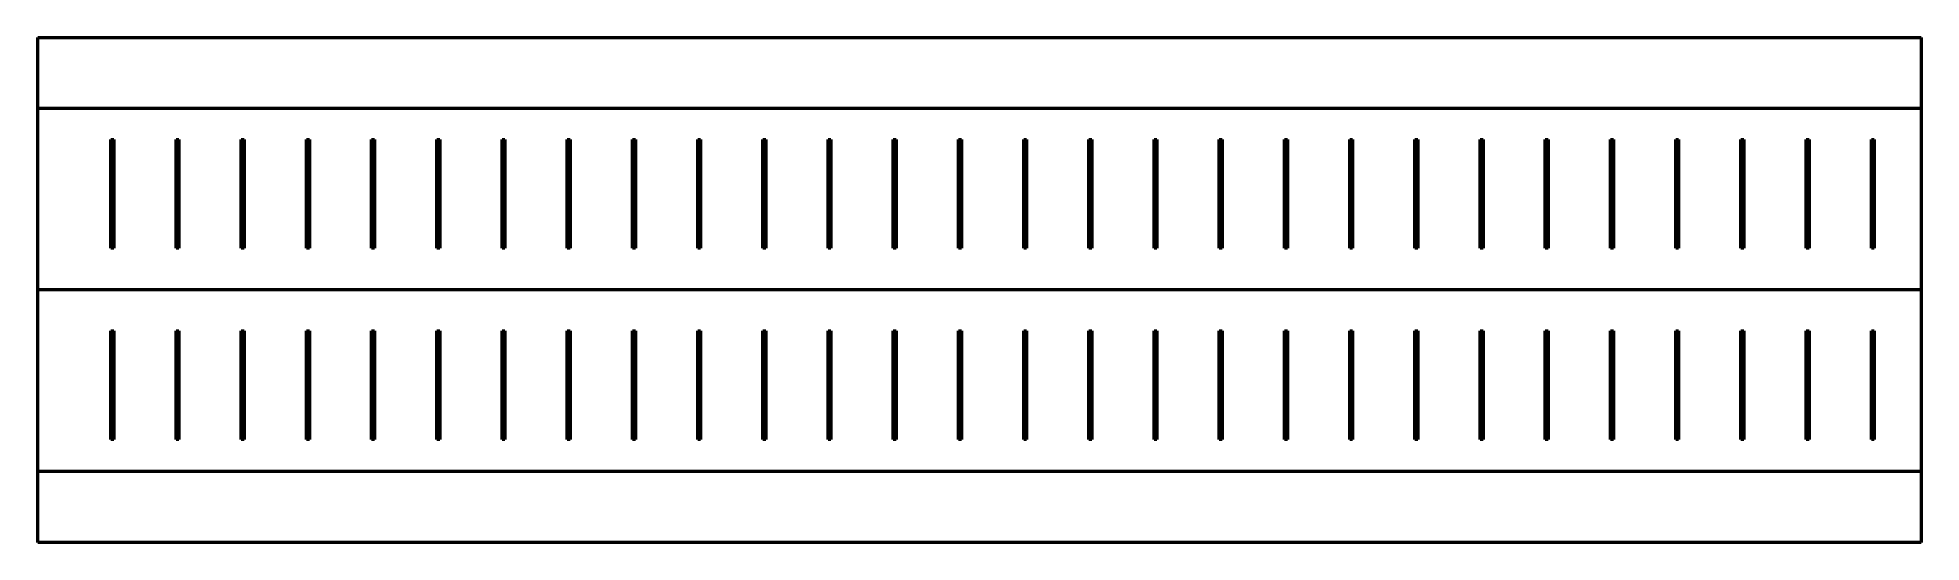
# Model space of a CAD drawing. Header units: millimetres. Extents: x 0 to 260, y -10 to 59.
import ezdxf

# ---------------------------------------------------------------- set-up
doc = ezdxf.new("R2010")
doc.units = ezdxf.units.MM
for name, color, linetype, lineweight in [('IV_BEND_DOWN', 7, 'Continuous', 50), ('IV_INTERIOR_PROFILES', 7, 'Continuous', 50), ('IV_OUTER_PROFILE', 7, 'Continuous', 50)]:
    doc.layers.add(name, color=color, linetype=linetype, lineweight=lineweight)

msp = doc.modelspace()

# ---------------------------------------------------------------- linework, layer by layer
at = {"layer": 'IV_BEND_DOWN'}
for p, q in [((0, 49.59), (260, 49.59)), ((0, 24.52), (260, 24.52)), ((0, -0.55), (260, -0.55))]:
    msp.add_line(p, q, dxfattribs=at)
at = {"layer": 'IV_INTERIOR_PROFILES'}
for p, q in [((10.1, 45.23), (10.5, 45.23)), ((10.1, 30.23), (10.1, 45.23)), ((10.5, 45.23), (10.5, 30.23)), ((19.1, 45.23), (19.5, 45.23)), ((19.1, 30.23), (19.1, 45.23)), ((19.5, 45.23), (19.5, 30.23)), ((28.1, 45.23), (28.5, 45.23)), ((28.1, 30.23), (28.1, 45.23)), ((28.5, 45.23), (28.5, 30.23)), ((37.1, 45.23), (37.5, 45.23)), ((37.1, 30.23), (37.1, 45.23)), ((37.5, 45.23), (37.5, 30.23)), ((46.1, 45.23), (46.5, 45.23)), ((46.1, 30.23), (46.1, 45.23)), ((46.5, 45.23), (46.5, 30.23)), ((55.1, 45.23), (55.5, 45.23)), ((55.1, 30.23), (55.1, 45.23)), ((55.5, 45.23), (55.5, 30.23)), ((64.1, 45.23), (64.5, 45.23)), ((64.1, 30.23), (64.1, 45.23)), ((64.5, 45.23), (64.5, 30.23)), ((73.1, 45.23), (73.5, 45.23)), ((73.1, 30.23), (73.1, 45.23)), ((73.5, 45.23), (73.5, 30.23)), ((82.1, 45.23), (82.5, 45.23)), ((82.1, 30.23), (82.1, 45.23)), ((82.5, 45.23), (82.5, 30.23)), ((91.1, 45.23), (91.5, 45.23)), ((91.1, 30.23), (91.1, 45.23)), ((91.5, 45.23), (91.5, 30.23)), ((100.1, 45.23), (100.5, 45.23)), ((100.1, 30.23), (100.1, 45.23)), ((100.5, 45.23), (100.5, 30.23)), ((109.1, 45.23), (109.5, 45.23)), ((109.1, 30.23), (109.1, 45.23)), ((109.5, 45.23), (109.5, 30.23)), ((118.1, 45.23), (118.5, 45.23)), ((118.1, 30.23), (118.1, 45.23)), ((118.5, 45.23), (118.5, 30.23)), ((127.1, 45.23), (127.5, 45.23)), ((127.1, 30.23), (127.1, 45.23)), ((127.5, 45.23), (127.5, 30.23)), ((136.1, 45.23), (136.5, 45.23)), ((136.1, 30.23), (136.1, 45.23)), ((136.5, 45.23), (136.5, 30.23)), ((145.1, 45.23), (145.5, 45.23)), ((145.1, 30.23), (145.1, 45.23)), ((145.5, 45.23), (145.5, 30.23)), ((154.1, 45.23), (154.5, 45.23)), ((154.1, 30.23), (154.1, 45.23)), ((154.5, 45.23), (154.5, 30.23)), ((163.1, 45.23), (163.5, 45.23)), ((163.1, 30.23), (163.1, 45.23)), ((163.5, 45.23), (163.5, 30.23)), ((172.1, 45.23), (172.5, 45.23)), ((172.1, 30.23), (172.1, 45.23)), ((172.5, 45.23), (172.5, 30.23)), ((181.1, 45.23), (181.5, 45.23)), ((181.1, 30.23), (181.1, 45.23)), ((181.5, 45.23), (181.5, 30.23)), ((190.1, 45.23), (190.5, 45.23)), ((190.1, 30.23), (190.1, 45.23)), ((190.5, 45.23), (190.5, 30.23)), ((199.1, 45.23), (199.5, 45.23)), ((199.1, 30.23), (199.1, 45.23)), ((199.5, 45.23), (199.5, 30.23)), ((208.1, 45.23), (208.5, 45.23)), ((208.1, 30.23), (208.1, 45.23)), ((208.5, 45.23), (208.5, 30.23)), ((217.1, 45.23), (217.5, 45.23)), ((217.1, 30.23), (217.1, 45.23)), ((217.5, 45.23), (217.5, 30.23)), ((226.1, 45.23), (226.5, 45.23)), ((226.1, 30.23), (226.1, 45.23)), ((226.5, 45.23), (226.5, 30.23)), ((235.1, 45.23), (235.5, 45.23)), ((235.1, 30.23), (235.1, 45.23)), ((235.5, 45.23), (235.5, 30.23)), ((244.1, 45.23), (244.5, 45.23)), ((244.1, 30.23), (244.1, 45.23)), ((244.5, 45.23), (244.5, 30.23)), ((253.1, 45.23), (253.5, 45.23)), ((253.1, 30.23), (253.1, 45.23)), ((253.5, 45.23), (253.5, 30.23)), ((10.5, 30.23), (10.1, 30.23)), ((19.5, 30.23), (19.1, 30.23)), ((28.5, 30.23), (28.1, 30.23)), ((37.5, 30.23), (37.1, 30.23)), ((46.5, 30.23), (46.1, 30.23)), ((55.5, 30.23), (55.1, 30.23)), ((64.5, 30.23), (64.1, 30.23)), ((73.5, 30.23), (73.1, 30.23)), ((82.5, 30.23), (82.1, 30.23)), ((91.5, 30.23), (91.1, 30.23)), ((100.5, 30.23), (100.1, 30.23)), ((109.5, 30.23), (109.1, 30.23)), ((118.5, 30.23), (118.1, 30.23)), ((127.5, 30.23), (127.1, 30.23)), ((136.5, 30.23), (136.1, 30.23)), ((145.5, 30.23), (145.1, 30.23)), ((154.5, 30.23), (154.1, 30.23)), ((163.5, 30.23), (163.1, 30.23)), ((172.5, 30.23), (172.1, 30.23)), ((181.5, 30.23), (181.1, 30.23)), ((190.5, 30.23), (190.1, 30.23)), ((199.5, 30.23), (199.1, 30.23)), ((208.5, 30.23), (208.1, 30.23)), ((217.5, 30.23), (217.1, 30.23)), ((226.5, 30.23), (226.1, 30.23)), ((235.5, 30.23), (235.1, 30.23)), ((244.5, 30.23), (244.1, 30.23)), ((253.5, 30.23), (253.1, 30.23)), ((10.1, 18.8), (10.5, 18.8)), ((10.1, 3.8), (10.1, 18.8)), ((10.5, 18.8), (10.5, 3.8)), ((19.1, 18.8), (19.5, 18.8)), ((19.1, 3.8), (19.1, 18.8)), ((19.5, 18.8), (19.5, 3.8)), ((28.1, 18.8), (28.5, 18.8)), ((28.1, 3.8), (28.1, 18.8)), ((28.5, 18.8), (28.5, 3.8)), ((37.1, 18.8), (37.5, 18.8)), ((37.1, 3.8), (37.1, 18.8)), ((37.5, 18.8), (37.5, 3.8)), ((46.1, 18.8), (46.5, 18.8)), ((46.1, 3.8), (46.1, 18.8)), ((46.5, 18.8), (46.5, 3.8)), ((55.1, 18.8), (55.5, 18.8)), ((55.1, 3.8), (55.1, 18.8)), ((55.5, 18.8), (55.5, 3.8)), ((64.1, 18.8), (64.5, 18.8)), ((64.1, 3.8), (64.1, 18.8)), ((64.5, 18.8), (64.5, 3.8)), ((73.1, 18.8), (73.5, 18.8)), ((73.1, 3.8), (73.1, 18.8)), ((73.5, 18.8), (73.5, 3.8)), ((82.1, 18.8), (82.5, 18.8)), ((82.1, 3.8), (82.1, 18.8)), ((82.5, 18.8), (82.5, 3.8)), ((91.1, 18.8), (91.5, 18.8)), ((91.1, 3.8), (91.1, 18.8)), ((91.5, 18.8), (91.5, 3.8)), ((100.1, 18.8), (100.5, 18.8)), ((100.1, 3.8), (100.1, 18.8)), ((100.5, 18.8), (100.5, 3.8)), ((109.1, 18.8), (109.5, 18.8)), ((109.1, 3.8), (109.1, 18.8)), ((109.5, 18.8), (109.5, 3.8)), ((118.1, 18.8), (118.5, 18.8)), ((118.1, 3.8), (118.1, 18.8)), ((118.5, 18.8), (118.5, 3.8)), ((127.1, 18.8), (127.5, 18.8)), ((127.1, 3.8), (127.1, 18.8)), ((127.5, 18.8), (127.5, 3.8)), ((136.1, 18.8), (136.5, 18.8)), ((136.1, 3.8), (136.1, 18.8)), ((136.5, 18.8), (136.5, 3.8)), ((145.1, 18.8), (145.5, 18.8)), ((145.1, 3.8), (145.1, 18.8)), ((145.5, 18.8), (145.5, 3.8)), ((154.1, 18.8), (154.5, 18.8)), ((154.1, 3.8), (154.1, 18.8)), ((154.5, 18.8), (154.5, 3.8)), ((163.1, 18.8), (163.5, 18.8)), ((163.1, 3.8), (163.1, 18.8)), ((163.5, 18.8), (163.5, 3.8)), ((172.1, 18.8), (172.5, 18.8)), ((172.1, 3.8), (172.1, 18.8)), ((172.5, 18.8), (172.5, 3.8)), ((181.1, 18.8), (181.5, 18.8)), ((181.1, 3.8), (181.1, 18.8)), ((181.5, 18.8), (181.5, 3.8)), ((190.1, 18.8), (190.5, 18.8)), ((190.1, 3.8), (190.1, 18.8)), ((190.5, 18.8), (190.5, 3.8)), ((199.1, 18.8), (199.5, 18.8)), ((199.1, 3.8), (199.1, 18.8)), ((199.5, 18.8), (199.5, 3.8)), ((208.1, 18.8), (208.5, 18.8)), ((208.1, 3.8), (208.1, 18.8)), ((208.5, 18.8), (208.5, 3.8)), ((217.1, 18.8), (217.5, 18.8)), ((217.1, 3.8), (217.1, 18.8)), ((217.5, 18.8), (217.5, 3.8)), ((226.1, 18.8), (226.5, 18.8)), ((226.1, 3.8), (226.1, 18.8)), ((226.5, 18.8), (226.5, 3.8)), ((235.1, 18.8), (235.5, 18.8)), ((235.1, 3.8), (235.1, 18.8)), ((235.5, 18.8), (235.5, 3.8)), ((244.1, 18.8), (244.5, 18.8)), ((244.1, 3.8), (244.1, 18.8)), ((244.5, 18.8), (244.5, 3.8)), ((253.1, 18.8), (253.5, 18.8)), ((253.1, 3.8), (253.1, 18.8)), ((253.5, 18.8), (253.5, 3.8)), ((10.5, 3.8), (10.1, 3.8)), ((19.5, 3.8), (19.1, 3.8)), ((28.5, 3.8), (28.1, 3.8)), ((37.5, 3.8), (37.1, 3.8)), ((46.5, 3.8), (46.1, 3.8)), ((55.5, 3.8), (55.1, 3.8)), ((64.5, 3.8), (64.1, 3.8)), ((73.5, 3.8), (73.1, 3.8)), ((82.5, 3.8), (82.1, 3.8)), ((91.5, 3.8), (91.1, 3.8)), ((100.5, 3.8), (100.1, 3.8)), ((109.5, 3.8), (109.1, 3.8)), ((118.5, 3.8), (118.1, 3.8)), ((127.5, 3.8), (127.1, 3.8)), ((136.5, 3.8), (136.1, 3.8)), ((145.5, 3.8), (145.1, 3.8)), ((154.5, 3.8), (154.1, 3.8)), ((163.5, 3.8), (163.1, 3.8)), ((172.5, 3.8), (172.1, 3.8)), ((181.5, 3.8), (181.1, 3.8)), ((190.5, 3.8), (190.1, 3.8)), ((199.5, 3.8), (199.1, 3.8)), ((208.5, 3.8), (208.1, 3.8)), ((217.5, 3.8), (217.1, 3.8)), ((226.5, 3.8), (226.1, 3.8)), ((235.5, 3.8), (235.1, 3.8)), ((244.5, 3.8), (244.1, 3.8)), ((253.5, 3.8), (253.1, 3.8))]:
    msp.add_line(p, q, dxfattribs=at)
at = {"layer": 'IV_OUTER_PROFILE'}
for p, q in [((0, -10.4), (0, 59.31)), ((0, 59.31), (260, 59.31)), ((260, 59.31), (260, -10.4)), ((260, -10.4), (0, -10.4))]:
    msp.add_line(p, q, dxfattribs=at)

doc.saveas('drawing.dxf')
